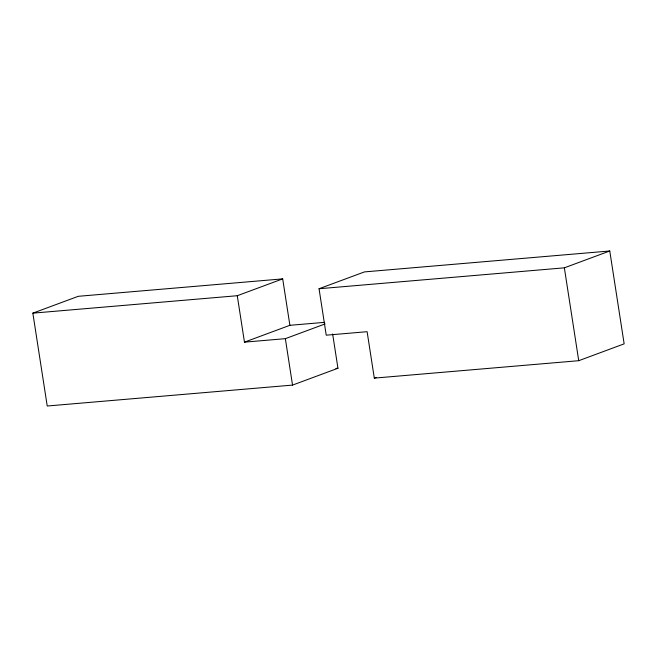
<?xml version="1.0" encoding="UTF-8"?>
<svg xmlns="http://www.w3.org/2000/svg" width="657" height="657" viewBox="0 0 657 657"><rect width="100%" height="100%" fill="white"/><g stroke="black" fill="none" stroke-linecap="round" stroke-linejoin="round"><path stroke-width="0.99" d="M332.639 333.937L337.953 368.257L292.537 385.092L47.23 406.01L32.85 313.151L78.265 296.307L282.691 278.88L289.885 325.305L244.461 342.149L237.276 295.716L282.691 278.88M319.047 288.743L364.463 271.908L609.77 250.99L624.15 343.849L578.735 360.693L374.309 378.12L367.115 331.695L326.233 335.177L319.047 288.743L564.355 267.826L609.77 250.99M244.461 342.149L285.352 338.667L325.092 323.926M374.309 378.12L376.198 377.422M32.85 313.151L237.276 295.716M289.885 325.305L324.632 322.349M335.908 368.429L337.953 368.257M564.355 267.826L578.735 360.693M285.352 338.667L292.537 385.092"/></g></svg>
